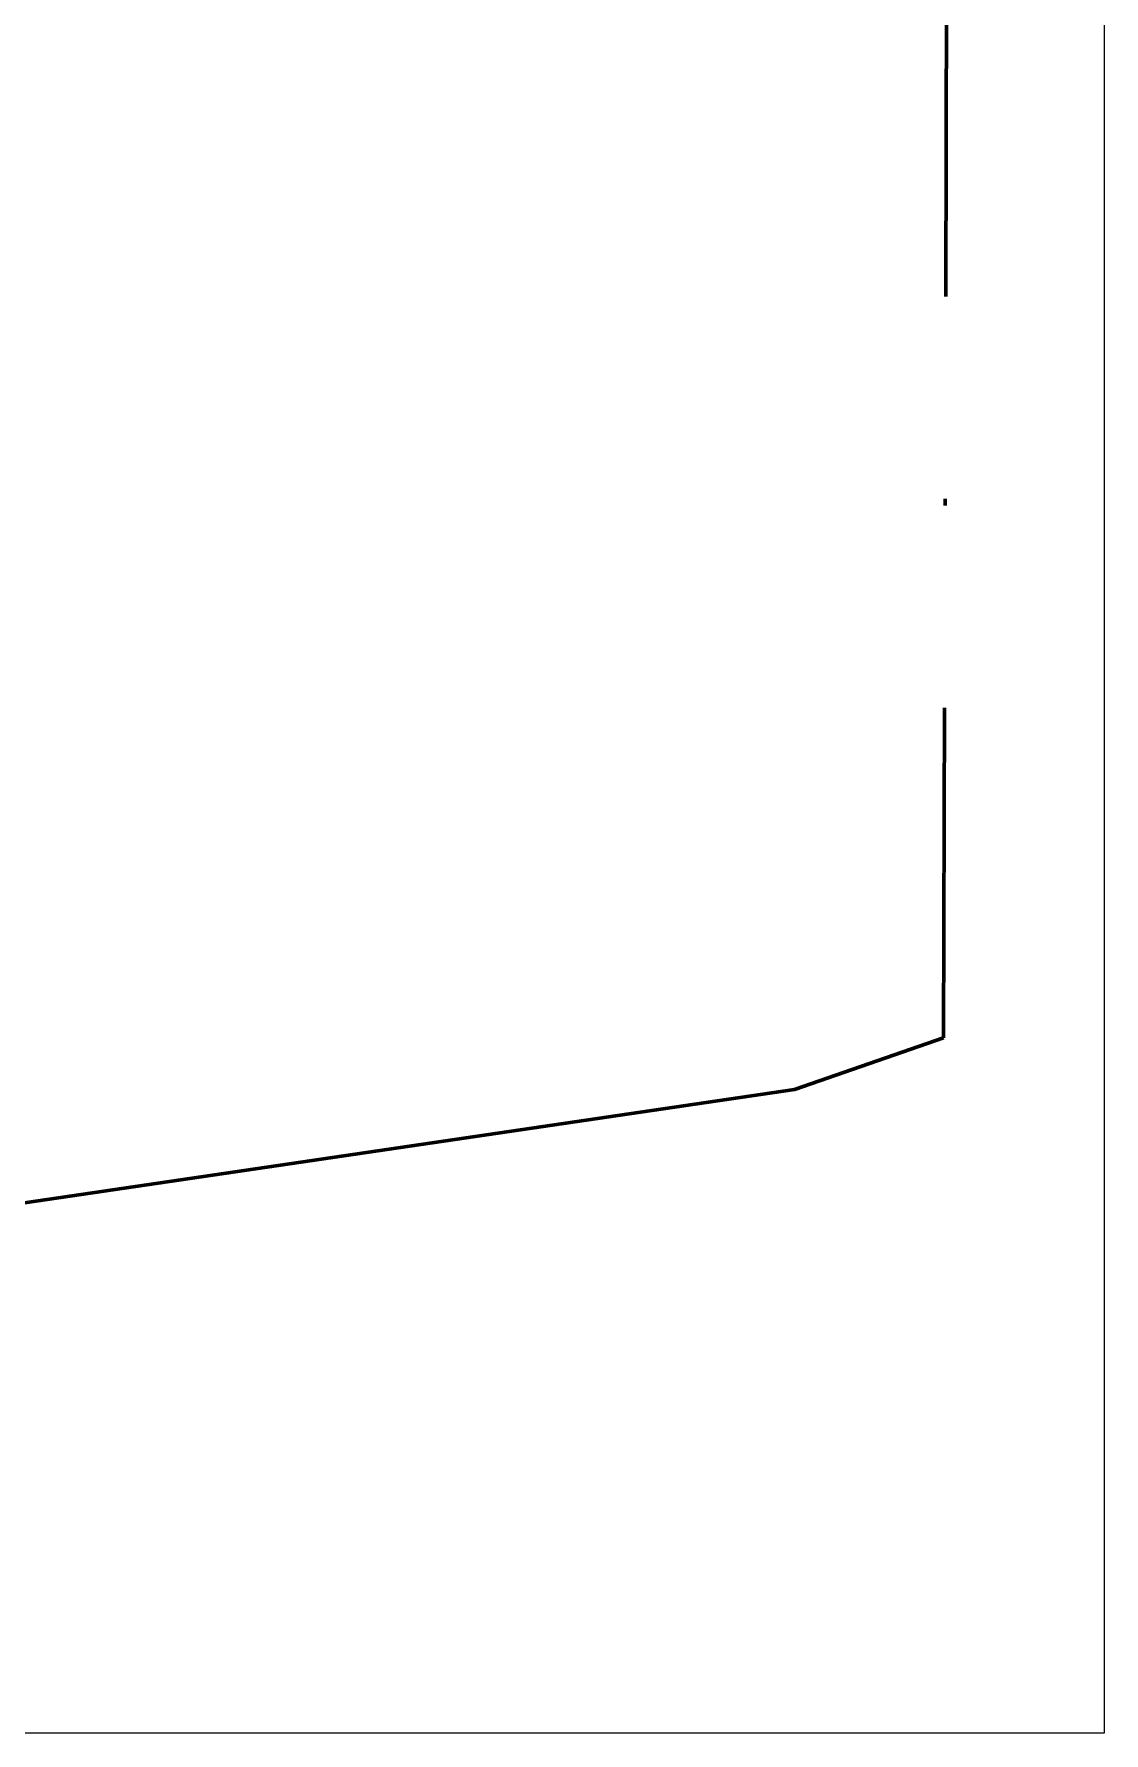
# Model space of a CAD drawing. Header units: metres. Extents: x -353 to 1688, y -477 to 135.
# Drawn here: x 1672.21 to 1688.09, y -371.11 to -345.91 of the extents above; entities that cross this region are included whole.
import ezdxf

# ---------------------------------------------------------------- set-up
doc = ezdxf.new("R2010")
doc.units = ezdxf.units.M
doc.header["$MEASUREMENT"] = 0
doc.linetypes.add('ACAD_ISO04W100', pattern=[30, 24, -3, 0, -3])
doc.layers.add('SITE BOUNDARY', color=6, linetype='ACAD_ISO04W100', lineweight=60)

msp = doc.modelspace()

# ---------------------------------------------------------------- linework, layer by layer
for p, q in [((1688.09085, -278.61655), (1688.09085, -371.11143)), ((1688.09085, -371.11143), (1623.12421, -371.11143))]:
    msp.add_line(p, q)
at = {"layer": 'SITE BOUNDARY'}
for p, q in [((1685.89426, -295.70497), (1685.71081, -360.79856)), ((1685.71081, -360.79856), (1683.50005, -361.56461)), ((1683.50005, -361.56461), (1660.008, -365.01965))]:
    msp.add_line(p, q, dxfattribs=at)

doc.saveas('drawing.dxf')
